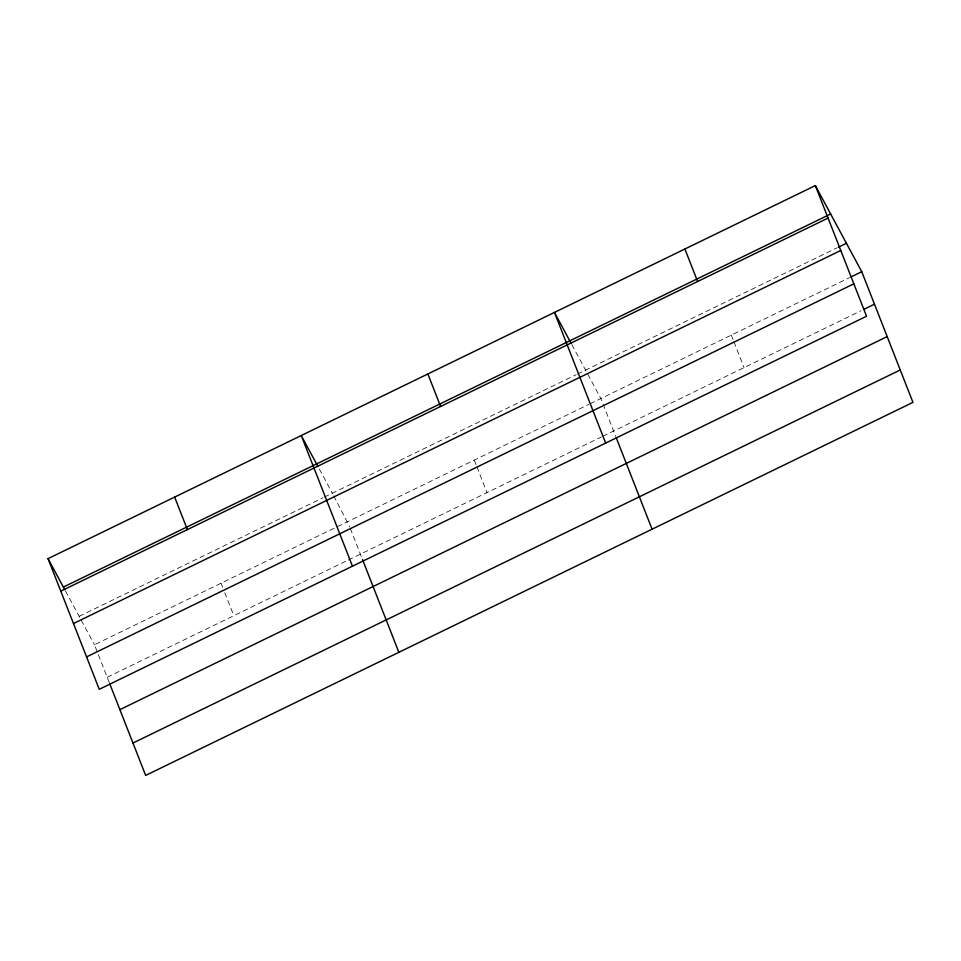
<?xml version="1.0" encoding="UTF-8"?>
<svg xmlns="http://www.w3.org/2000/svg" width="961" height="961" viewBox="0 0 961 961"><rect width="100%" height="100%" fill="white"/><g stroke="black" fill="none" stroke-linecap="round" stroke-linejoin="round"><path stroke-width="0.72" stroke-dasharray="4.8 3.6" d="M79.138 616.337L322.92 497.81M324.265 497.161L576.12 374.706M577.477 374.045L837.019 247.854M109.314 682.658L94.454 644.759L588.745 404.437M590.09 403.776L849.644 277.585M107.2 677.265L346.933 560.695M348.278 560.047L601.478 436.931M602.823 436.282L861.032 310.739M571.831 344.663L600.865 398.539L615.725 436.438M319.316 469.04L332.35 493.233M333.743 495.816L349.78 527.072M65.42 590.883L80.532 618.932M81.229 620.217L94.454 644.759M731.309 335.113L733.423 340.53M733.964 341.888L744.042 367.619M474.266 460.091L476.392 465.508M476.92 466.866L486.999 492.597M350.321 528.418L361.985 558.197M221.066 583.207L222.652 587.267M224.778 592.685L233.799 615.701"/><path stroke-width="1.44" d="M815.336 185.581L866.546 316.241L99.259 689.301L48.05 558.641L815.336 185.581L861.741 271.699L912.95 402.359L145.664 775.419L109.842 684.016M63.366 587.063L830.652 213.991M60.783 591.147L828.07 218.075M838.364 247.193L846.425 243.277M73.48 623.533L840.767 250.473M850.99 276.924L861.741 271.699M86.562 656.916L853.848 283.843M863.723 309.43L874.486 304.193M119.885 709.65L887.171 336.59M132.966 743.033L900.253 369.961M571.146 343.389L554.461 312.421L605.67 443.081M317.947 466.493L301.249 435.525L352.459 566.197M48.05 558.641L64.735 589.61M684.893 248.995L697.638 281.501M616.253 437.784L652.075 529.199M427.861 373.973L440.594 406.479M362.513 559.554L398.863 652.315M174.65 497.089L187.383 529.583"/></g></svg>
